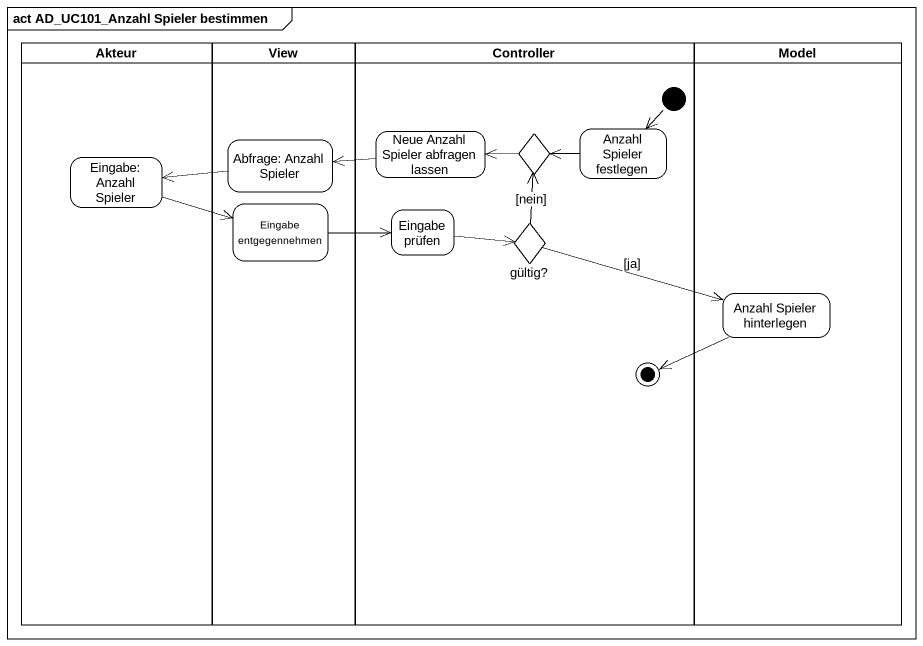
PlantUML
@startuml
mainframe act AD_UC101_Anzahl Spieler bestimmen
hide empty description
state Akteur <<partition>> {
  state "Eingabe: Anzahl Spieler" as Eingabe_Anzahl_Spieler
}
state View <<partition>> {
  state "Abfrage: Anzahl Spieler" as Abfrage_Anzahl_Spieler
  state "Eingabe entgegennehmen" as Eingabe_entgegennehmen
}
state Controller <<partition>> {
  state "Neue Anzahl Spieler abfragen lassen" as Neue_Anzahl_Spieler
  state choice1 <<choice>>
  state "Anzahl Spieler festlegen" as Anzahl_Spieler_festlegen
  state "Eingabe prüfen" as Eingabe_prüfen
  state "gültig?" as gültig <<choice>>
  state final1 <<end>>
  [*] --> Anzahl_Spieler_festlegen
}
state Model <<partition>> {
  state "Anzahl Spieler hinterlegen" as Anzahl_Spieler_hinterlegen
}
Abfrage_Anzahl_Spieler -left-> Eingabe_Anzahl_Spieler
Neue_Anzahl_Spieler -left-> Abfrage_Anzahl_Spieler
choice1 -left-> Neue_Anzahl_Spieler
Anzahl_Spieler_festlegen -left-> choice1
Eingabe_Anzahl_Spieler -right-> Eingabe_entgegennehmen
Eingabe_entgegennehmen -right-> Eingabe_prüfen
Eingabe_prüfen -right-> gültig
gültig -up-> choice1 : [nein]
gültig -right-> Anzahl_Spieler_hinterlegen : [ja]
Anzahl_Spieler_hinterlegen -left-> final1
@enduml
